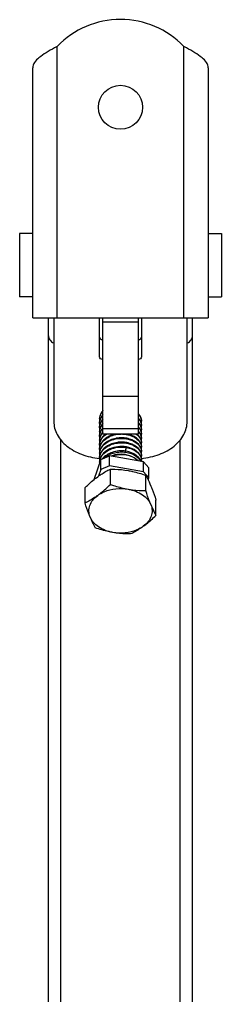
# Model space of a CAD drawing. Header units: inches. Extents: x -1293886 to -986005, y -15154 to 203628.
# Drawn here: x -1241620 to -1241425, y 84434 to 85382 of the extents above; entities that cross this region are included whole.
import ezdxf

# ---------------------------------------------------------------- set-up
doc = ezdxf.new("R2010")
doc.units = ezdxf.units.IN
doc.header["$LTSCALE"] = 100
doc.header["$MEASUREMENT"] = 0
doc.layers.add('W_DIM', color=4, linetype='Continuous')

# ---------------------------------------------------------------- blocks, each defined once
blk = doc.blocks.new('1111')
at = {"layer": 'W_DIM', "color": 7}
for p, q in [((-2281069.48, 1709592.99), (-2281069.48, 1709856.59)), ((-2280946.79, 1709592.99), (-2280946.79, 1709856.59)), ((-2281093.33, 1709592.99), (-2281093.33, 1709835.73)), ((-2280922.93, 1709835.73), (-2280922.93, 1709592.99)), ((-2281093.33, 1709674.78), (-2281106.11, 1709674.78)), ((-2281106.11, 1709674.78), (-2281106.11, 1709613.44)), ((-2280922.93, 1709674.78), (-2280910.15, 1709674.78)), ((-2280910.15, 1709674.78), (-2280910.15, 1709613.44)), ((-2281093.33, 1709613.44), (-2281106.11, 1709613.44)), ((-2280922.93, 1709613.44), (-2280910.15, 1709613.44)), ((-2281093.33, 1709592.99), (-2280922.93, 1709592.99)), ((-2281077.99, 1708521.8), (-2281077.99, 1709592.99)), ((-2281072.88, 1709592.99), (-2281072.88, 1709492.29)), ((-2281028.58, 1709554.95), (-2281028.58, 1709592.99)), ((-2281025.17, 1709480.08), (-2281025.17, 1709592.99)), ((-2280991.09, 1709588.85), (-2281025.17, 1709588.85)), ((-2280991.09, 1709592.99), (-2280991.09, 1709480.08)), ((-2280987.68, 1709592.99), (-2280987.68, 1709554.95)), ((-2280943.38, 1709492.29), (-2280943.38, 1709592.99)), ((-2280938.27, 1708521.8), (-2280938.27, 1709592.99)), ((-2280991.09, 1709516.58), (-2281025.17, 1709516.58)), ((-2280991.09, 1709485.07), (-2281025.17, 1709485.07)), ((-2281066.07, 1708572.18), (-2281066.07, 1709474.45)), ((-2280991.09, 1709480.08), (-2281025.17, 1709480.08)), ((-2280950.2, 1708572.18), (-2280950.2, 1709474.45)), ((-2281002.64, 1709467.1), (-2281003.51, 1709463.58)), ((-2281027.11, 1709455.29), (-2281033.94, 1709435.76)), ((-2281027.11, 1709455.29), (-2281018.86, 1709458.81)), ((-2281027.11, 1709445.65), (-2281027.11, 1709455.29)), ((-2281018.86, 1709449.17), (-2281018.86, 1709458.81)), ((-2280985.77, 1709453.02), (-2281018.86, 1709458.81)), ((-2281027.11, 1709445.65), (-2281029.33, 1709439.28)), ((-2281018.86, 1709449.17), (-2281027.11, 1709445.65)), ((-2280985.77, 1709443.39), (-2281018.86, 1709449.17)), ((-2281017.96, 1709431.17), (-2281017.96, 1709446.11)), ((-2280985.77, 1709443.39), (-2280985.77, 1709453.02)), ((-2280985.77, 1709453.02), (-2280980.79, 1709447.19)), ((-2280980.79, 1709437.55), (-2280980.79, 1709447.19)), ((-2280980.79, 1709437.55), (-2280985.77, 1709443.39)), ((-2280983.58, 1709425.15), (-2280983.58, 1709440.1)), ((-2280981.4, 1709435.81), (-2280980.79, 1709437.55)), ((-2281042.51, 1709413.12), (-2281042.51, 1709428.06)), ((-2280973.75, 1709401.1), (-2280973.75, 1709416.04))]:
    blk.add_line(p, q, dxfattribs=at)
blk.add_circle((-2281008.13, 1709797.47), 21.3, dxfattribs=at)
for centre, radius, start, end in [((-2281008.13, 1709797.47), 85.2, 43.94552, 136.05448), ((-2281005.79, 1709736.81), 135.66, 117.99784, 119.26225), ((-2281010.47, 1709736.81), 135.66, 60.73775, 62.00216), ((-2281013.38, 1709492.54), 15.78, 138.47197, 140.29546), ((-2281013.23, 1709491.89), 15.97, 138.40753, 138.7304), ((-2281017.38, 1709494.11), 11.2, 177.3027, 179.99197), ((-2281017.29, 1709494.12), 11.29, 180.0173, 189.92752), ((-2281017.36, 1709494.11), 11.22, 174.75228, 177.30193), ((-2281016.68, 1709494.5), 11.92, 161.54125, 164.0381), ((-2281016.68, 1709490.28), 11.92, 161.54125, 164.03887), ((-2281016.46, 1709493.9), 12.14, 159.32457, 161.53975), ((-2281016.47, 1709489.68), 12.14, 159.32563, 161.53975), ((-2281001.04, 1709486.02), 14.03, 41.19847, 44.53354), ((-2281017.38, 1709489.89), 11.2, 177.30503, 180.00249), ((-2281017.29, 1709489.9), 11.29, 180.02759, 189.87588), ((-2281017.38, 1709485.68), 11.2, 177.31607, 179.98902), ((-2281017.29, 1709485.68), 11.29, 180.01377, 189.83668), ((-2281016.68, 1709486.06), 11.92, 161.54125, 164.03855), ((-2281016.68, 1709481.84), 11.92, 161.54124, 164.03759), ((-2281016.47, 1709485.47), 12.14, 159.32582, 161.53975), ((-2281016.47, 1709481.25), 12.14, 159.32493, 161.53975), ((-2281013.49, 1709475.77), 15.63, 138.39668, 141.6133), ((-2281013.35, 1709475.12), 15.81, 138.43765, 140.03099), ((-2281001.04, 1709481.8), 14.03, 41.2062, 44.51287), ((-2281001.04, 1709477.58), 14.03, 41.19073, 44.53406), ((-2280997.09, 1709492.01), 9.4, 348.95542, 359.94735), ((-2280997.09, 1709487.79), 9.4, 349.00231, 359.95098), ((-2280997.09, 1709483.57), 9.4, 348.94694, 359.95948), ((-2280997, 1709492), 9.31, 359.98921, 3.22646), ((-2280997, 1709487.78), 9.31, 359.99249, 3.21057), ((-2280996.99, 1709483.57), 9.31, 0.00165, 3.21498), ((-2281017.38, 1709481.46), 11.2, 177.30224, 179.99503), ((-2281017.29, 1709481.46), 11.29, 180.02031, 189.91839), ((-2281017.38, 1709477.24), 11.2, 177.30803, 179.99895), ((-2281017.29, 1709477.25), 11.29, 180.02398, 189.85904), ((-2281017.36, 1709481.46), 11.22, 174.74186, 177.30146), ((-2281017.36, 1709473.02), 11.22, 174.74824, 177.31145), ((-2281016.68, 1709477.63), 11.92, 161.54125, 164.03881), ((-2281016.68, 1709473.41), 11.92, 161.54126, 164.03843), ((-2281016.47, 1709477.03), 12.14, 159.32574, 161.53975), ((-2281016.46, 1709472.81), 12.14, 159.32525, 161.53976), ((-2281013.55, 1709471.08), 15.55, 138.41634, 142.36474), ((-2281007.01, 1709453.85), 22.65, 78.96767, 81.01822), ((-2281002.24, 1709467.9), 15.76, 47.69255, 50.77158), ((-2281001.34, 1709468.87), 14.44, 41.24798, 47.73548), ((-2281001.04, 1709473.37), 14.03, 41.20489, 44.52979), ((-2280997.09, 1709479.36), 9.4, 348.99841, 359.95031), ((-2280997.09, 1709475.14), 9.4, 348.99492, 359.95632), ((-2280997, 1709479.35), 9.31, 359.99185, 3.22309), ((-2280997, 1709475.13), 9.31, 359.99794, 3.21335), ((-2281017.38, 1709473.03), 11.2, 177.31223, 179.99198), ((-2281017.29, 1709473.03), 11.29, 180.01729, 189.92531), ((-2281017.38, 1709468.81), 11.2, 177.3041, 179.99962), ((-2281017.3, 1709468.81), 11.28, 180.02453, 189.60502), ((-2281017.38, 1709464.59), 11.2, 177.31427, 179.99371), ((-2281017.29, 1709464.6), 11.29, 180.01865, 189.84965), ((-2281016.68, 1709469.19), 11.92, 161.54125, 164.03884), ((-2281016.69, 1709464.98), 11.91, 161.88098, 164.0359), ((-2281016.68, 1709460.76), 11.92, 161.54125, 164.03815), ((-2281016.61, 1709464.95), 11.99, 161.54401, 161.88302), ((-2281016.47, 1709468.6), 12.14, 159.32512, 161.53975), ((-2281016.47, 1709464.38), 12.14, 159.32587, 161.53975), ((-2281016.46, 1709460.16), 12.14, 159.32458, 161.53975), ((-2281007.2, 1709448.1), 24.2, 97.48147, 97.78897), ((-2281007.03, 1709449.52), 22.77, 80.04332, 80.96668), ((-2280997.09, 1709470.92), 9.4, 348.93796, 359.95628), ((-2280997.09, 1709466.71), 9.4, 349.00455, 359.95102), ((-2280996.99, 1709470.92), 9.31, 359.99851, 3.22049), ((-2280997, 1709466.7), 9.31, 359.99253, 3.21992), ((-2281017.38, 1709460.37), 11.2, 177.30698, 179.99198), ((-2281017.29, 1709460.38), 11.29, 180.01732, 189.92887), ((-2281017.38, 1709456.16), 11.2, 177.30508, 180.00265), ((-2281017.29, 1709456.16), 11.29, 180.02781, 189.8922), ((-2281017.36, 1709460.37), 11.22, 174.75489, 177.3062), ((-2281016.68, 1709456.54), 11.92, 161.54125, 164.03889), ((-2281016.68, 1709452.33), 11.91, 161.54096, 164.17021), ((-2281016.47, 1709455.95), 12.14, 159.32536, 161.53975), ((-2281016.42, 1709451.69), 12.19, 159.26056, 161.5798), ((-2281007.01, 1709441.21), 22.64, 79.49582, 81.09483), ((-2281007.06, 1709436.32), 27.45, 80.73865, 82.5614), ((-2281006.97, 1709441.43), 22.42, 78.82005, 79.4945), ((-2280997.09, 1709462.49), 9.4, 348.98207, 359.96162), ((-2280997.09, 1709458.27), 9.4, 348.93552, 359.95015), ((-2280997, 1709462.48), 9.31, 0.00339, 3.21435), ((-2280996.99, 1709458.27), 9.31, 359.99227, 3.22573), ((-2281017.32, 1709451.9), 11.26, 177.14326, 179.99191), ((-2281017.31, 1709451.9), 11.27, 179.99347, 183.46848), ((-2281017.31, 1709451.9), 11.27, 174.7806, 177.14256), ((-2280996.99, 1709454.05), 9.31, 355.78875, 3.21547)]:
    blk.add_arc(centre, radius, start, end, dxfattribs=at)
for points, knots in [([(-2281072.1, 1709855.16), (-2281074.9, 1709853.59), (-2281080.16, 1709850.56), (-2281088.09, 1709845.29), (-2281093.33, 1709839.55), (-2281093.33, 1709835.73)], [0, 0, 0, 0, 0.326101, 0.611119, 1, 1, 1, 1]), ([(-2280922.93, 1709835.73), (-2280922.93, 1709839.55), (-2280928.17, 1709845.29), (-2280936.1, 1709850.56), (-2280941.37, 1709853.59), (-2280944.16, 1709855.16)], [0, 0, 0, 0, 0.388881, 0.673899, 1, 1, 1, 1]), ([(-2281077.99, 1709575.43), (-2281077.99, 1709574.06), (-2281076.85, 1709571.06), (-2281074.35, 1709569.24), (-2281072.92, 1709568.53)], [0, 0, 0, 0, 0.461863, 1, 1, 1, 1]), ([(-2281028.58, 1709574.23), (-2281028.58, 1709573.57), (-2281027.57, 1709572.14), (-2281026.01, 1709571.82), (-2281025.17, 1709571.82)], [0, 0, 0, 0, 0.440239, 1, 1, 1, 1]), ([(-2280991.09, 1709571.82), (-2280990.26, 1709571.82), (-2280988.7, 1709572.14), (-2280987.68, 1709573.57), (-2280987.68, 1709574.23)], [0, 0, 0, 0, 0.559761, 1, 1, 1, 1]), ([(-2280943.35, 1709568.53), (-2280941.91, 1709569.24), (-2280939.41, 1709571.06), (-2280938.27, 1709574.06), (-2280938.27, 1709575.43)], [0, 0, 0, 0, 0.538137, 1, 1, 1, 1]), ([(-2281025.17, 1709552.54), (-2281026.01, 1709552.54), (-2281027.57, 1709552.86), (-2281028.58, 1709554.29), (-2281028.58, 1709554.95)], [0, 0, 0, 0, 0.559761, 1, 1, 1, 1]), ([(-2280987.68, 1709554.95), (-2280987.68, 1709554.29), (-2280988.7, 1709552.86), (-2280990.26, 1709552.54), (-2280991.09, 1709552.54)], [0, 0, 0, 0, 0.440239, 1, 1, 1, 1]), ([(-2281025.52, 1709502.62), (-2281025.79, 1709502.29), (-2281026.81, 1709500.96), (-2281027.59, 1709499.45), (-2281027.98, 1709498.27)], [0, 0, 0, 0, 0.25881, 1, 1, 1, 1]), ([(-2281027.82, 1709498.19), (-2281027.68, 1709498.56), (-2281027.02, 1709500.09), (-2281026.07, 1709501.48), (-2281025.24, 1709502.42)], [0, 0, 0, 0, 0.242679, 1, 1, 1, 1]), ([(-2281025.19, 1709498.78), (-2281025.51, 1709498.42), (-2281026.66, 1709497), (-2281027.55, 1709495.34), (-2281027.98, 1709494.05)], [0, 0, 0, 0, 0.25985, 1, 1, 1, 1]), ([(-2281025.18, 1709494.58), (-2281025.5, 1709494.22), (-2281026.66, 1709492.79), (-2281027.55, 1709491.13), (-2281027.98, 1709489.84)], [0, 0, 0, 0, 0.25988, 1, 1, 1, 1]), ([(-2281027.82, 1709493.97), (-2281027.68, 1709494.35), (-2281027.01, 1709495.9), (-2281026.03, 1709497.31), (-2281025.18, 1709498.27)], [0, 0, 0, 0, 0.242549, 1, 1, 1, 1]), ([(-2281027.82, 1709489.75), (-2281027.68, 1709490.13), (-2281027.01, 1709491.68), (-2281026.03, 1709493.09), (-2281025.18, 1709494.05)], [0, 0, 0, 0, 0.242552, 1, 1, 1, 1]), ([(-2280987.68, 1709492.53), (-2280987.68, 1709493.87), (-2280988.33, 1709496.71), (-2280990.02, 1709499.03), (-2280991.04, 1709500.07)], [0, 0, 0, 0, 0.479607, 1, 1, 1, 1]), ([(-2280991.04, 1709499.55), (-2280990.08, 1709498.57), (-2280988.48, 1709496.41), (-2280987.77, 1709493.79), (-2280987.7, 1709492.53)], [0, 0, 0, 0, 0.520009, 1, 1, 1, 1]), ([(-2280991.04, 1709495.33), (-2280990.08, 1709494.35), (-2280988.48, 1709492.19), (-2280987.77, 1709489.57), (-2280987.7, 1709488.31)], [0, 0, 0, 0, 0.519993, 1, 1, 1, 1]), ([(-2280987.68, 1709488.31), (-2280987.68, 1709489.53), (-2280988.21, 1709492.1), (-2280989.62, 1709494.27), (-2280990.49, 1709495.26)], [0, 0, 0, 0, 0.482588, 1, 1, 1, 1]), ([(-2281072.88, 1709492.29), (-2281072.88, 1709487.92), (-2281070.34, 1709478.6), (-2281060.28, 1709467.38), (-2281045.78, 1709459.53), (-2281034.49, 1709457.03), (-2281028.57, 1709456.47)], [0, 0, 0, 0, 0.212085, 0.446759, 0.711828, 1, 1, 1, 1]), ([(-2281025.18, 1709490.36), (-2281025.5, 1709490), (-2281026.66, 1709488.57), (-2281027.55, 1709486.91), (-2281027.98, 1709485.62)], [0, 0, 0, 0, 0.259876, 1, 1, 1, 1]), ([(-2281025.74, 1709485.47), (-2281025.99, 1709485.16), (-2281026.91, 1709483.91), (-2281027.62, 1709482.5), (-2281027.98, 1709481.4)], [0, 0, 0, 0, 0.258068, 1, 1, 1, 1]), ([(-2281027.82, 1709485.54), (-2281027.68, 1709485.92), (-2281027.01, 1709487.47), (-2281026.03, 1709488.88), (-2281025.18, 1709489.84)], [0, 0, 0, 0, 0.242544, 1, 1, 1, 1]), ([(-2281027.82, 1709481.32), (-2281027.69, 1709481.67), (-2281027.08, 1709483.09), (-2281026.22, 1709484.39), (-2281025.47, 1709485.28)], [0, 0, 0, 0, 0.243219, 1, 1, 1, 1]), ([(-2280991.04, 1709491.12), (-2280990.08, 1709490.14), (-2280988.48, 1709487.97), (-2280987.77, 1709485.35), (-2280987.7, 1709484.09)], [0, 0, 0, 0, 0.52002, 1, 1, 1, 1]), ([(-2280991.04, 1709486.9), (-2280990.08, 1709485.92), (-2280988.48, 1709483.76), (-2280987.77, 1709481.14), (-2280987.7, 1709479.87)], [0, 0, 0, 0, 0.520002, 1, 1, 1, 1]), ([(-2280987.68, 1709484.09), (-2280987.68, 1709485.32), (-2280988.21, 1709487.88), (-2280989.62, 1709490.05), (-2280990.49, 1709491.04)], [0, 0, 0, 0, 0.482583, 1, 1, 1, 1]), ([(-2280987.68, 1709479.88), (-2280987.68, 1709481.1), (-2280988.21, 1709483.66), (-2280989.62, 1709485.84), (-2280990.48, 1709486.82)], [0, 0, 0, 0, 0.482587, 1, 1, 1, 1]), ([(-2280987.91, 1709456.45), (-2280981.97, 1709457), (-2280970.63, 1709459.47), (-2280956.05, 1709467.32), (-2280945.94, 1709478.56), (-2280943.38, 1709487.91), (-2280943.38, 1709492.29)], [0, 0, 0, 0, 0.288185, 0.553327, 0.788006, 1, 1, 1, 1]), ([(-2281025.18, 1709481.92), (-2281025.5, 1709481.57), (-2281026.66, 1709480.13), (-2281027.55, 1709478.48), (-2281027.98, 1709477.18)], [0, 0, 0, 0, 0.259878, 1, 1, 1, 1]), ([(-2281012.62, 1709480.13), (-2281014.42, 1709479.78), (-2281017.88, 1709478.76), (-2281022.45, 1709476.24), (-2281025.99, 1709472.89), (-2281027.52, 1709470.15), (-2281027.98, 1709468.75)], [0, 0, 0, 0, 0.276521, 0.537648, 0.778453, 1, 1, 1, 1]), ([(-2281022.58, 1709480.1), (-2281023.83, 1709479.15), (-2281026.04, 1709477.04), (-2281027.52, 1709474.34), (-2281027.98, 1709472.97)], [0, 0, 0, 0, 0.520421, 1, 1, 1, 1]), ([(-2280990.49, 1709469.96), (-2280992.74, 1709472.53), (-2280997.78, 1709475.26), (-2281005.06, 1709476.55), (-2281011.06, 1709476.38), (-2281016.81, 1709474.98), (-2281021.86, 1709472.46), (-2281025.8, 1709468.97), (-2281027.48, 1709466.03), (-2281027.98, 1709464.53)], [0, 0, 0, 0, 0.235001, 0.369196, 0.507414, 0.643709, 0.772807, 0.891505, 1, 1, 1, 1]), ([(-2281027.82, 1709477.1), (-2281027.71, 1709477.41), (-2281027.19, 1709478.63), (-2281026.48, 1709479.78), (-2281025.87, 1709480.57)], [0, 0, 0, 0, 0.244171, 1, 1, 1, 1]), ([(-2281027.82, 1709472.88), (-2281027.29, 1709474.3), (-2281025.6, 1709477.08), (-2281023.18, 1709479.19), (-2281021.81, 1709480.12)], [0, 0, 0, 0, 0.478395, 1, 1, 1, 1]), ([(-2281027.82, 1709468.67), (-2281027.19, 1709470.35), (-2281025.05, 1709473.61), (-2281020.21, 1709477.22), (-2281014.16, 1709479.54), (-2281009.73, 1709480.1), (-2281007.47, 1709480.12)], [0, 0, 0, 0, 0.218898, 0.461373, 0.725247, 1, 1, 1, 1]), ([(-2281027.82, 1709464.45), (-2281027.15, 1709466.24), (-2281024.8, 1709469.71), (-2281019.49, 1709473.42), (-2281012.9, 1709475.63), (-2281005.79, 1709476.16), (-2280998.95, 1709474.98), (-2280993.14, 1709472.23), (-2280989, 1709468.16), (-2280987.79, 1709464.66), (-2280987.7, 1709463)], [0, 0, 0, 0, 0.114222, 0.241564, 0.380183, 0.523375, 0.662466, 0.789658, 0.901085, 1, 1, 1, 1]), ([(-2281003.48, 1709476.22), (-2281004.2, 1709476.34), (-2281007.16, 1709476.66), (-2281010.17, 1709476.43), (-2281012.36, 1709475.95)], [0, 0, 0, 0, 0.247797, 1, 1, 1, 1]), ([(-2281006.25, 1709480.1), (-2281003.86, 1709480.03), (-2280999.29, 1709479.31), (-2280993.32, 1709476.58), (-2280989.05, 1709472.48), (-2280987.79, 1709468.91), (-2280987.7, 1709467.22)], [0, 0, 0, 0, 0.291873, 0.559175, 0.79302, 1, 1, 1, 1]), ([(-2280990.48, 1709474.17), (-2280991.13, 1709474.91), (-2280994.32, 1709477.85), (-2280998.54, 1709479.49), (-2281001.81, 1709480.13)], [0, 0, 0, 0, 0.228177, 1, 1, 1, 1]), ([(-2280992.96, 1709480.12), (-2280991.48, 1709479.03), (-2280988.96, 1709476.51), (-2280987.79, 1709473.07), (-2280987.7, 1709471.44)], [0, 0, 0, 0, 0.52908, 1, 1, 1, 1]), ([(-2280991.04, 1709482.68), (-2280990.08, 1709481.7), (-2280988.48, 1709479.54), (-2280987.77, 1709476.92), (-2280987.7, 1709475.66)], [0, 0, 0, 0, 0.520001, 1, 1, 1, 1]), ([(-2280987.68, 1709475.66), (-2280987.68, 1709476.88), (-2280988.21, 1709479.44), (-2280989.62, 1709481.62), (-2280990.49, 1709482.61)], [0, 0, 0, 0, 0.482586, 1, 1, 1, 1]), ([(-2280987.68, 1709471.44), (-2280987.68, 1709472.67), (-2280988.21, 1709475.23), (-2280989.62, 1709477.4), (-2280990.49, 1709478.39)], [0, 0, 0, 0, 0.482585, 1, 1, 1, 1]), ([(-2280987.68, 1709467.23), (-2280987.68, 1709468.45), (-2280988.21, 1709471.01), (-2280989.62, 1709473.18), (-2280990.48, 1709474.17)], [0, 0, 0, 0, 0.482588, 1, 1, 1, 1]), ([(-2280990.48, 1709465.74), (-2280992.74, 1709468.31), (-2280997.78, 1709471.04), (-2281005.06, 1709472.34), (-2281011.06, 1709472.16), (-2281016.81, 1709470.77), (-2281021.86, 1709468.24), (-2281025.8, 1709464.76), (-2281027.48, 1709461.81), (-2281027.98, 1709460.32)], [0, 0, 0, 0, 0.234995, 0.369193, 0.507415, 0.643708, 0.772808, 0.891506, 1, 1, 1, 1]), ([(-2281002.53, 1709467.61), (-2281005.2, 1709468.06), (-2281010.67, 1709468.16), (-2281018.34, 1709466.14), (-2281024.6, 1709462.14), (-2281027.3, 1709458.15), (-2281027.98, 1709456.1)], [0, 0, 0, 0, 0.271171, 0.538307, 0.783282, 1, 1, 1, 1]), ([(-2281027.82, 1709460.23), (-2281027.15, 1709462.03), (-2281024.8, 1709465.49), (-2281019.49, 1709469.2), (-2281012.91, 1709471.42), (-2281005.79, 1709471.94), (-2280998.95, 1709470.76), (-2280993.14, 1709468.01), (-2280989, 1709463.95), (-2280987.79, 1709460.45), (-2280987.7, 1709458.79)], [0, 0, 0, 0, 0.11422, 0.241557, 0.38018, 0.523371, 0.662464, 0.789655, 0.901082, 1, 1, 1, 1]), ([(-2281027.82, 1709456.01), (-2281027.06, 1709458.01), (-2281024.3, 1709461.85), (-2281018.11, 1709465.68), (-2281010.59, 1709467.63), (-2281005.25, 1709467.53), (-2281002.64, 1709467.1)], [0, 0, 0, 0, 0.217951, 0.46337, 0.729831, 1, 1, 1, 1]), ([(-2281002.19, 1709467.55), (-2281003.05, 1709467.73), (-2281006.56, 1709468.29), (-2281010.2, 1709468.04), (-2281012.8, 1709467.42)], [0, 0, 0, 0, 0.246468, 1, 1, 1, 1]), ([(-2281003.46, 1709472), (-2281004.02, 1709472.09), (-2281006.31, 1709472.37), (-2281008.63, 1709472.31), (-2281010.35, 1709472.09)], [0, 0, 0, 0, 0.247252, 1, 1, 1, 1]), ([(-2281002.64, 1709467.1), (-2281000.64, 1709466.78), (-2280996.88, 1709465.73), (-2280992.07, 1709462.92), (-2280988.74, 1709459.12), (-2280987.78, 1709456.04), (-2280987.7, 1709454.57)], [0, 0, 0, 0, 0.290521, 0.554658, 0.788516, 1, 1, 1, 1]), ([(-2280990.48, 1709461.52), (-2280991.17, 1709462.3), (-2280994.55, 1709465.38), (-2280999.06, 1709467.03), (-2281002.53, 1709467.61)], [0, 0, 0, 0, 0.22749, 1, 1, 1, 1]), ([(-2280987.68, 1709463.01), (-2280987.68, 1709464.23), (-2280988.21, 1709466.79), (-2280989.62, 1709468.97), (-2280990.49, 1709469.96)], [0, 0, 0, 0, 0.482586, 1, 1, 1, 1]), ([(-2280987.68, 1709458.79), (-2280987.68, 1709460.02), (-2280988.21, 1709462.58), (-2280989.62, 1709464.75), (-2280990.48, 1709465.74)], [0, 0, 0, 0, 0.482586, 1, 1, 1, 1]), ([(-2281003.5, 1709463.54), (-2281007.73, 1709464.09), (-2281016.06, 1709463.39), (-2281023.43, 1709458.92), (-2281025.8, 1709455.91)], [0, 0, 0, 0, 0.526254, 1, 1, 1, 1]), ([(-2281024, 1709456.68), (-2281021.52, 1709459), (-2281016.66, 1709461.5), (-2281009.71, 1709462.82), (-2281004.23, 1709462.82), (-2280999.02, 1709461.8), (-2280993.26, 1709459.38), (-2280989.73, 1709456.08), (-2280988.56, 1709453.52)], [0, 0, 0, 0, 0.255096, 0.39268, 0.530602, 0.663916, 0.788307, 1, 1, 1, 1]), ([(-2280996.88, 1709457.97), (-2280998.34, 1709458.75), (-2281004.86, 1709461.16), (-2281012.4, 1709460.6), (-2281017.25, 1709458.56)], [0, 0, 0, 0, 0.239303, 1, 1, 1, 1]), ([(-2280990.99, 1709453.97), (-2280993.94, 1709457.05), (-2281000.63, 1709459.86), (-2281009.7, 1709460.23), (-2281014.48, 1709459.26), (-2281016.74, 1709458.46)], [0, 0, 0, 0, 0.470214, 0.736055, 1, 1, 1, 1]), ([(-2281003.51, 1709463.58), (-2281004.26, 1709463.69), (-2281007.3, 1709464.02), (-2281010.4, 1709463.76), (-2281012.64, 1709463.25)], [0, 0, 0, 0, 0.247915, 1, 1, 1, 1]), ([(-2280990.48, 1709457.3), (-2280991.17, 1709458.09), (-2280994.59, 1709461.19), (-2280999.14, 1709462.84), (-2281002.64, 1709463.41)], [0, 0, 0, 0, 0.227377, 1, 1, 1, 1]), ([(-2280987.68, 1709454.57), (-2280987.68, 1709455.8), (-2280988.21, 1709458.36), (-2280989.62, 1709460.53), (-2280990.48, 1709461.52)], [0, 0, 0, 0, 0.482589, 1, 1, 1, 1]), ([(-2280988.21, 1709453.47), (-2280988.33, 1709453.81), (-2280988.89, 1709455.19), (-2280989.74, 1709456.45), (-2280990.48, 1709457.3)], [0, 0, 0, 0, 0.241445, 1, 1, 1, 1]), ([(-2281030.24, 1709438.65), (-2281029.22, 1709439.4), (-2281025.3, 1709442.15), (-2281021.12, 1709444.54), (-2281017.96, 1709446.11)], [0, 0, 0, 0, 0.263099, 1, 1, 1, 1]), ([(-2281017.96, 1709446.11), (-2281016.54, 1709446.1), (-2281010.79, 1709445.99), (-2281005.04, 1709445.42), (-2281000.77, 1709444.67)], [0, 0, 0, 0, 0.246121, 1, 1, 1, 1]), ([(-2281042.51, 1709428.06), (-2281041.51, 1709429.03), (-2281037.6, 1709432.76), (-2281033.47, 1709436.27), (-2281030.24, 1709438.65)], [0, 0, 0, 0, 0.257895, 1, 1, 1, 1]), ([(-2281000.77, 1709444.67), (-2280999.32, 1709444.42), (-2280993.5, 1709443.25), (-2280987.79, 1709441.55), (-2280983.58, 1709440.1)], [0, 0, 0, 0, 0.248499, 1, 1, 1, 1]), ([(-2280983.58, 1709440.1), (-2280983.16, 1709439.33), (-2280981.38, 1709435.91), (-2280979.79, 1709432.39), (-2280978.67, 1709429.63)], [0, 0, 0, 0, 0.226572, 1, 1, 1, 1]), ([(-2281030.24, 1709420.58), (-2281029.19, 1709421.35), (-2281024.9, 1709424.65), (-2281020.9, 1709428.3), (-2281017.96, 1709431.17)], [0, 0, 0, 0, 0.240981, 1, 1, 1, 1]), ([(-2281030.24, 1709420.58), (-2281028.31, 1709422), (-2281019.34, 1709426.96), (-2281008.43, 1709427.94), (-2281000.77, 1709426.6)], [0, 0, 0, 0, 0.235366, 1, 1, 1, 1]), ([(-2281017.96, 1709431.17), (-2281016.55, 1709430.68), (-2281010.92, 1709428.82), (-2281005.15, 1709427.36), (-2281000.77, 1709426.6)], [0, 0, 0, 0, 0.251163, 1, 1, 1, 1]), ([(-2281000.77, 1709426.6), (-2280998.23, 1709426.15), (-2280993.37, 1709424.83), (-2280986.88, 1709421.52), (-2280981.77, 1709417.11), (-2280979.43, 1709413.44), (-2280978.67, 1709411.56)], [0, 0, 0, 0, 0.27851, 0.540172, 0.780428, 1, 1, 1, 1]), ([(-2281000.77, 1709426.6), (-2280999.33, 1709426.34), (-2280993.64, 1709425.49), (-2280987.87, 1709425.18), (-2280983.58, 1709425.15)], [0, 0, 0, 0, 0.254083, 1, 1, 1, 1]), ([(-2280978.67, 1709429.63), (-2280978.24, 1709428.59), (-2280976.47, 1709424.11), (-2280974.9, 1709419.55), (-2280973.75, 1709416.04)], [0, 0, 0, 0, 0.233658, 1, 1, 1, 1]), ([(-2281030.24, 1709420.58), (-2281031.25, 1709419.83), (-2281035.18, 1709417.08), (-2281039.35, 1709414.69), (-2281042.51, 1709413.12)], [0, 0, 0, 0, 0.263099, 1, 1, 1, 1]), ([(-2281037.6, 1709399.52), (-2281038.32, 1709401.29), (-2281039.17, 1709405.11), (-2281038.2, 1709410.97), (-2281035.12, 1709416.37), (-2281032, 1709419.28), (-2281030.24, 1709420.58)], [0, 0, 0, 0, 0.238229, 0.47528, 0.726056, 1, 1, 1, 1]), ([(-2280978.67, 1709411.56), (-2280979.09, 1709412.6), (-2280980.86, 1709417.09), (-2280982.43, 1709421.65), (-2280983.58, 1709425.15)], [0, 0, 0, 0, 0.233658, 1, 1, 1, 1]), ([(-2281037.6, 1709399.52), (-2281038.02, 1709400.57), (-2281039.79, 1709405.05), (-2281041.36, 1709409.61), (-2281042.51, 1709413.12)], [0, 0, 0, 0, 0.233658, 1, 1, 1, 1]), ([(-2280978.67, 1709411.56), (-2280977.94, 1709409.79), (-2280977.1, 1709405.98), (-2280978.06, 1709400.11), (-2280981.14, 1709394.72), (-2280984.26, 1709391.81), (-2280986.03, 1709390.51)], [0, 0, 0, 0, 0.238229, 0.47528, 0.726056, 1, 1, 1, 1]), ([(-2280978.67, 1709411.56), (-2280978.26, 1709410.58), (-2280976.76, 1709407.03), (-2280975.08, 1709403.55), (-2280973.75, 1709401.1)], [0, 0, 0, 0, 0.275005, 1, 1, 1, 1]), ([(-2281037.6, 1709399.52), (-2281037.2, 1709398.54), (-2281035.7, 1709394.99), (-2281034.01, 1709391.52), (-2281032.68, 1709389.06)], [0, 0, 0, 0, 0.275005, 1, 1, 1, 1]), ([(-2281015.49, 1709384.49), (-2281018.03, 1709384.93), (-2281022.9, 1709386.25), (-2281029.38, 1709389.57), (-2281034.5, 1709393.98), (-2281036.83, 1709397.64), (-2281037.6, 1709399.52)], [0, 0, 0, 0, 0.27851, 0.540172, 0.780428, 1, 1, 1, 1]), ([(-2280986.03, 1709390.51), (-2280984.98, 1709391.28), (-2280980.69, 1709394.58), (-2280976.69, 1709398.23), (-2280973.75, 1709401.1)], [0, 0, 0, 0, 0.240981, 1, 1, 1, 1]), ([(-2281015.49, 1709384.49), (-2281016.95, 1709384.74), (-2281022.77, 1709385.91), (-2281028.47, 1709387.61), (-2281032.68, 1709389.06)], [0, 0, 0, 0, 0.248499, 1, 1, 1, 1]), ([(-2280986.03, 1709390.51), (-2280987.96, 1709389.09), (-2280996.92, 1709384.13), (-2281007.83, 1709383.15), (-2281015.49, 1709384.49)], [0, 0, 0, 0, 0.235366, 1, 1, 1, 1]), ([(-2280986.03, 1709390.51), (-2280987.04, 1709389.76), (-2280990.97, 1709387.01), (-2280995.14, 1709384.62), (-2280998.3, 1709383.05)], [0, 0, 0, 0, 0.263099, 1, 1, 1, 1]), ([(-2280998.3, 1709383.05), (-2280999.72, 1709383.05), (-2281005.47, 1709383.17), (-2281011.22, 1709383.74), (-2281015.49, 1709384.49)], [0, 0, 0, 0, 0.246121, 1, 1, 1, 1])]:
    blk.add_open_spline(points, degree=3, knots=knots, dxfattribs=at)
for points in [[(-2281028.14, 1709497.77), (-2281028.43, 1709496.76), (-2281028.58, 1709495.69), (-2281028.58, 1709494.64)], [(-2281028.14, 1709493.56), (-2281028.43, 1709492.54), (-2281028.58, 1709491.48), (-2281028.58, 1709490.42)], [(-2281028.57, 1709490.42), (-2281028.52, 1709491.47), (-2281028.32, 1709492.53), (-2281027.98, 1709493.53)], [(-2281028.53, 1709495.14), (-2281028.45, 1709496.02), (-2281028.26, 1709496.9), (-2281027.98, 1709497.74)], [(-2281028.14, 1709489.34), (-2281028.43, 1709488.32), (-2281028.58, 1709487.26), (-2281028.58, 1709486.2)], [(-2281028.14, 1709485.12), (-2281028.43, 1709484.11), (-2281028.58, 1709483.04), (-2281028.58, 1709481.99)], [(-2281028.57, 1709486.2), (-2281028.52, 1709487.25), (-2281028.32, 1709488.31), (-2281027.98, 1709489.31)], [(-2281028.53, 1709482.49), (-2281028.45, 1709483.37), (-2281028.26, 1709484.25), (-2281027.98, 1709485.09)], [(-2281028.14, 1709480.91), (-2281028.43, 1709479.89), (-2281028.58, 1709478.83), (-2281028.58, 1709477.77)], [(-2281028.14, 1709476.69), (-2281028.43, 1709475.67), (-2281028.58, 1709474.61), (-2281028.58, 1709473.55)], [(-2281028.57, 1709477.77), (-2281028.52, 1709478.82), (-2281028.32, 1709479.88), (-2281027.98, 1709480.88)], [(-2281028.53, 1709474.05), (-2281028.45, 1709474.94), (-2281028.26, 1709475.82), (-2281027.98, 1709476.66)], [(-2281028.14, 1709472.47), (-2281028.43, 1709471.46), (-2281028.58, 1709470.39), (-2281028.58, 1709469.34)], [(-2281028.14, 1709468.26), (-2281028.43, 1709467.24), (-2281028.58, 1709466.17), (-2281028.58, 1709465.12)], [(-2281028.57, 1709469.33), (-2281028.52, 1709470.39), (-2281028.32, 1709471.44), (-2281027.98, 1709472.44)], [(-2281028.57, 1709465.12), (-2281028.52, 1709466.17), (-2281028.32, 1709467.22), (-2281027.98, 1709468.22)], [(-2281028.14, 1709464.04), (-2281028.43, 1709463.02), (-2281028.58, 1709461.96), (-2281028.58, 1709460.9)], [(-2281028.14, 1709459.82), (-2281028.43, 1709458.81), (-2281028.58, 1709457.74), (-2281028.58, 1709456.68)], [(-2281028.14, 1709455.58), (-2281028.43, 1709454.57), (-2281028.58, 1709453.51), (-2281028.58, 1709452.47)], [(-2281028.57, 1709456.68), (-2281028.52, 1709457.74), (-2281028.32, 1709458.79), (-2281027.98, 1709459.79)], [(-2281028.53, 1709461.4), (-2281028.45, 1709462.28), (-2281028.26, 1709463.16), (-2281027.98, 1709464.01)], [(-2281028.53, 1709452.93), (-2281028.45, 1709453.82), (-2281028.26, 1709454.7), (-2281027.98, 1709455.55)]]:
    blk.add_open_spline(points, degree=3, dxfattribs=at)

msp = doc.modelspace()

# ---------------------------------------------------------------- block references
at = {"layer": 'W_DIM'}
msp.add_blockref('1111', (1039485.65, -1624500.72), dxfattribs=at)

doc.saveas('drawing.dxf')
